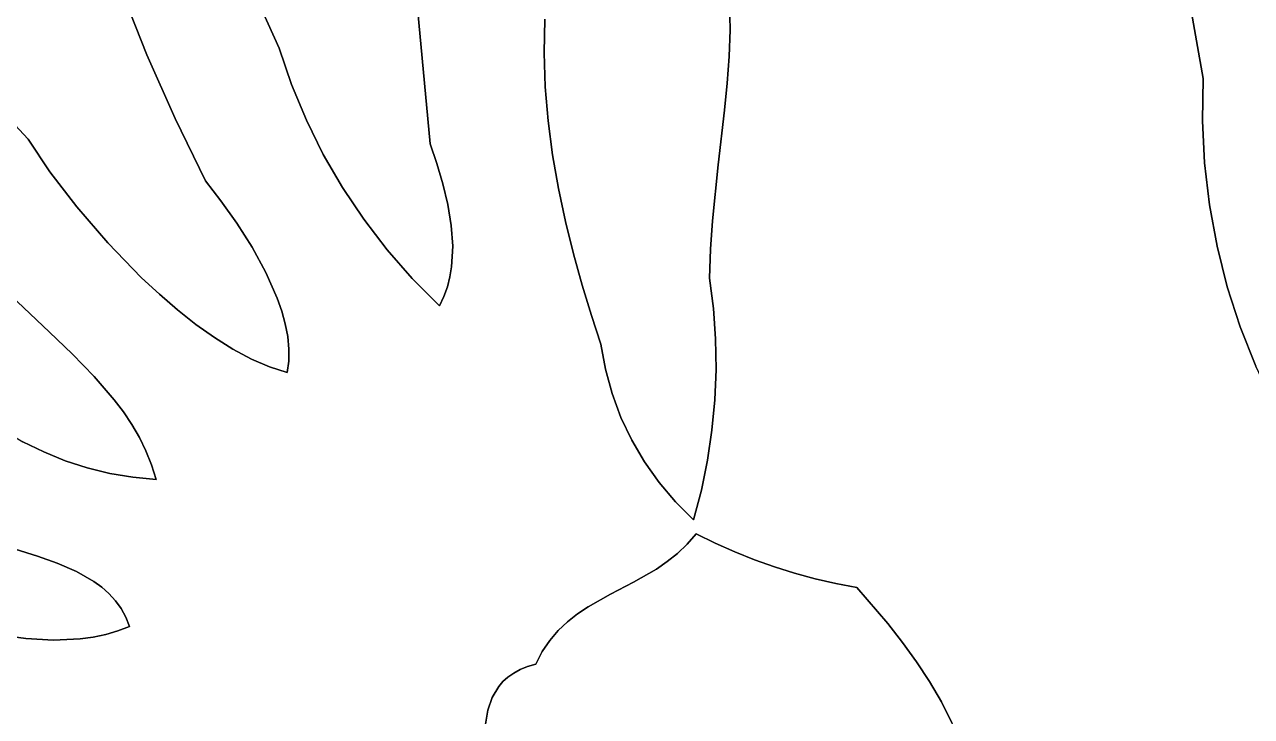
# Model space of a CAD drawing. Header units: inches. Extents: x 37.2 to 70.6, y 17.4 to 61.6.
# Drawn here: x 54.534 to 57.513, y 40.584 to 42.264 of the extents above; entities that cross this region are included whole.
import ezdxf

# ---------------------------------------------------------------- set-up
doc = ezdxf.new("R2010")
doc.units = ezdxf.units.IN
doc.layers.add('SURFACES_FOR_SKETCHUP', color=7, linetype='Continuous')

msp = doc.modelspace()

# ---------------------------------------------------------------- linework, layer by layer
at = {"layer": 'SURFACES_FOR_SKETCHUP'}
for points, invisible_edges in [([(57.3952, 42.1328), (57.2634, 42.8857), (56.241, 42.3803)], 10), ([(57.3952, 42.1328), (58.905, 42.7499), (57.2634, 42.8857)], 3), ([(58.905, 42.7499), (57.3952, 42.1328), (58.9656, 41.7636)], 11), ([(54.3537, 42.1956), (54.712, 42.5071), (54.2644, 42.3045)], 3), ([(54.712, 42.5071), (54.3537, 42.1956), (54.7686, 42.3478)], 3), ([(54.8311, 42.1908), (55.0715, 42.3939), (54.7686, 42.3478)], 3), ([(55.0715, 42.3939), (54.8311, 42.1908), (55.1101, 42.2997)], 3), ([(56.241, 42.3803), (56.2459, 42.3158), (57.3952, 42.1328)], 10), ([(54.4463, 42.0893), (54.7686, 42.3478), (54.3537, 42.1956)], 3), ([(54.7686, 42.3478), (54.4463, 42.0893), (54.8311, 42.1908)], 3), ([(55.1522, 42.2067), (55.483, 42.3557), (55.1101, 42.2997)], 3), ([(55.1823, 42.1182), (55.483, 42.3557), (55.1522, 42.2067)], 3), ([(55.2181, 42.0322), (55.483, 42.3557), (55.1823, 42.1182)], 3), ([(55.2181, 42.0322), (55.5185, 41.9748), (55.483, 42.3557)], 9), ([(55.483, 42.3557), (55.5185, 41.9748), (55.7954, 42.1955)], 10), ([(55.7954, 42.1955), (55.7974, 42.2771), (55.483, 42.3557)], 10), ([(56.2459, 42.3158), (55.7974, 42.2771), (56.2468, 42.2513)], 3), ([(56.2459, 42.3158), (56.2468, 42.2513), (57.3952, 42.1328)], 10), ([(55.1101, 42.2997), (54.8311, 42.1908), (55.1522, 42.2067)], 3), ([(55.7954, 42.1955), (56.2468, 42.2513), (55.7974, 42.2771)], 3), ([(56.2468, 42.2513), (55.7954, 42.1955), (56.2446, 42.1865)], 3), ([(56.2468, 42.2513), (56.2446, 42.1865), (57.3952, 42.1328)], 10), ([(54.5423, 41.9857), (54.8311, 42.1908), (54.4463, 42.0893)], 3), ([(54.8311, 42.1908), (54.5423, 41.9857), (54.8994, 42.0363)], 3), ([(54.8994, 42.0363), (55.1522, 42.2067), (54.8311, 42.1908)], 3), ([(55.1522, 42.2067), (54.8994, 42.0363), (55.1823, 42.1182)], 3), ([(55.7954, 42.1955), (55.5185, 41.9748), (55.7981, 42.1131)], 3), ([(55.7981, 42.1131), (56.2399, 42.1214), (55.7954, 42.1955)], 3), ([(56.2446, 42.1865), (55.7954, 42.1955), (56.2399, 42.1214)], 3), ([(56.2446, 42.1865), (56.2399, 42.1214), (57.3952, 42.1328)], 10), ([(57.3938, 42.0301), (57.3952, 42.1328), (56.2399, 42.1214)], 10), ([(57.3952, 42.1328), (57.3938, 42.0301), (58.4051, 41.3355)], 10), ([(58.4051, 41.3355), (58.9656, 41.7636), (57.3952, 42.1328)], 10), ([(54.8994, 42.0363), (54.9734, 41.8843), (55.1823, 42.1182)], 10), ([(55.2181, 42.0322), (55.1823, 42.1182), (54.9734, 41.8843)], 10), ([(55.7981, 42.1131), (55.5185, 41.9748), (55.8052, 42.0303)], 3), ([(56.2399, 42.1214), (55.7981, 42.1131), (56.2334, 42.0559)], 3), ([(55.8052, 42.0303), (56.2334, 42.0559), (55.7981, 42.1131)], 3), ([(56.2399, 42.1214), (56.2334, 42.0559), (57.3938, 42.0301)], 10), ([(54.4463, 42.0893), (54.3002, 41.8025), (54.5423, 41.9857)], 3), ([(54.5955, 41.9064), (54.8994, 42.0363), (54.5423, 41.9857)], 3), ([(54.6608, 41.8211), (54.8994, 42.0363), (54.5955, 41.9064)], 3), ([(54.8994, 42.0363), (54.6608, 41.8211), (54.9734, 41.8843)], 3), ([(55.816, 41.9477), (56.2334, 42.0559), (55.8052, 42.0303)], 3), ([(56.2334, 42.0559), (55.816, 41.9477), (56.2179, 41.9231)], 3), ([(56.2334, 42.0559), (56.2179, 41.9231), (57.3991, 41.9279)], 10), ([(57.3991, 41.9279), (57.3938, 42.0301), (56.2334, 42.0559)], 10), ([(55.0107, 41.8362), (55.2181, 42.0322), (54.9734, 41.8843)], 3), ([(55.2181, 42.0322), (55.0107, 41.8362), (55.2593, 41.9488)], 3), ([(55.2181, 42.0322), (55.2593, 41.9488), (55.5185, 41.9748)], 10), ([(55.5347, 41.9268), (55.8052, 42.0303), (55.5185, 41.9748)], 3), ([(55.8052, 42.0303), (55.5347, 41.9268), (55.816, 41.9477)], 3), ([(57.3938, 42.0301), (57.3991, 41.9279), (58.4051, 41.3355)], 10), ([(54.5423, 41.9857), (54.3002, 41.8025), (54.5955, 41.9064)], 3), ([(55.3058, 41.8684), (55.5185, 41.9748), (55.2593, 41.9488)], 3), ([(55.5347, 41.9268), (55.5185, 41.9748), (55.3058, 41.8684)], 10), ([(55.0491, 41.7821), (55.2593, 41.9488), (55.0107, 41.8362)], 3), ([(55.2593, 41.9488), (55.0491, 41.7821), (55.3058, 41.8684)], 3), ([(55.5495, 41.8773), (55.816, 41.9477), (55.5347, 41.9268)], 3), ([(55.5617, 41.8269), (55.816, 41.9477), (55.5495, 41.8773)], 3), ([(55.816, 41.9477), (55.5617, 41.8269), (55.8302, 41.8659)], 3), ([(55.8302, 41.8659), (56.2179, 41.9231), (55.816, 41.9477)], 3), ([(55.3058, 41.8684), (55.3574, 41.7911), (55.5347, 41.9268)], 10), ([(55.5347, 41.9268), (55.3574, 41.7911), (55.5495, 41.8773)], 3), ([(56.2179, 41.9231), (55.8302, 41.8659), (56.204, 41.7874)], 3), ([(56.2179, 41.9231), (56.204, 41.7874), (57.4109, 41.8265)], 10), ([(57.4109, 41.8265), (57.3991, 41.9279), (56.2179, 41.9231)], 10), ([(57.4109, 41.8265), (58.4051, 41.3355), (57.3991, 41.9279)], 3), ([(54.3909, 41.7107), (54.5955, 41.9064), (54.3002, 41.8025)], 3), ([(54.5955, 41.9064), (54.3909, 41.7107), (54.6608, 41.8211)], 3), ([(54.7359, 41.734), (54.9734, 41.8843), (54.6608, 41.8211)], 3), ([(54.8182, 41.6493), (54.9734, 41.8843), (54.7359, 41.734)], 3), ([(54.9734, 41.8843), (54.8182, 41.6493), (55.0107, 41.8362)], 3), ([(55.0863, 41.7235), (55.3058, 41.8684), (55.0491, 41.7821)], 3), ([(55.1199, 41.6621), (55.3058, 41.8684), (55.0863, 41.7235)], 3), ([(55.3058, 41.8684), (55.1199, 41.6621), (55.3574, 41.7911)], 3), ([(55.5495, 41.8773), (55.3574, 41.7911), (55.5617, 41.8269)], 3), ([(55.5701, 41.7762), (55.8302, 41.8659), (55.5617, 41.8269)], 3), ([(55.8302, 41.8659), (55.5701, 41.7762), (55.8471, 41.7855)], 3), ([(55.8471, 41.7855), (56.204, 41.7874), (55.8302, 41.8659)], 3), ([(55.0107, 41.8362), (54.8182, 41.6493), (55.0491, 41.7821)], 3), ([(55.414, 41.7173), (55.5617, 41.8269), (55.3574, 41.7911)], 3), ([(55.5617, 41.8269), (55.414, 41.7173), (55.5701, 41.7762)], 3), ([(56.204, 41.7874), (56.1994, 41.7182), (57.4109, 41.8265)], 10), ([(56.1994, 41.7182), (56.2065, 41.5744), (57.4109, 41.8265)], 11), ([(57.4294, 41.7261), (57.4109, 41.8265), (56.2065, 41.5744)], 10), ([(57.4294, 41.7261), (58.4051, 41.3355), (57.4109, 41.8265)], 3), ([(54.4841, 41.6211), (54.6608, 41.8211), (54.3909, 41.7107)], 3), ([(54.6608, 41.8211), (54.4841, 41.6211), (54.7359, 41.734)], 3), ([(54.8614, 41.6092), (55.0491, 41.7821), (54.8182, 41.6493)], 3), ([(55.0491, 41.7821), (54.8614, 41.6092), (55.0863, 41.7235)], 3), ([(55.1476, 41.5994), (55.3574, 41.7911), (55.1199, 41.6621)], 3), ([(55.3574, 41.7911), (55.1476, 41.5994), (55.414, 41.7173)], 3), ([(55.5701, 41.7762), (55.414, 41.7173), (55.5736, 41.7257)], 3), ([(55.5736, 41.7257), (55.8471, 41.7855), (55.5701, 41.7762)], 3), ([(55.8471, 41.7855), (55.5736, 41.7257), (55.8665, 41.7069)], 3), ([(55.8665, 41.7069), (56.204, 41.7874), (55.8471, 41.7855)], 3), ([(56.204, 41.7874), (55.8665, 41.7069), (56.1994, 41.7182)], 3), ([(54.5945, 41.5167), (54.7359, 41.734), (54.4841, 41.6211)], 3), ([(54.7359, 41.734), (54.5945, 41.5167), (54.8182, 41.6493)], 3), ([(54.9054, 41.5713), (55.0863, 41.7235), (54.8614, 41.6092)], 3), ([(54.9501, 41.536), (55.0863, 41.7235), (54.9054, 41.5713)], 3), ([(55.0863, 41.7235), (54.9501, 41.536), (55.1199, 41.6621)], 3), ([(55.1585, 41.568), (55.414, 41.7173), (55.1476, 41.5994)], 3), ([(55.167, 41.5369), (55.414, 41.7173), (55.1585, 41.568)], 3), ([(55.414, 41.7173), (55.167, 41.5369), (55.4754, 41.6472)], 3), ([(55.4754, 41.6472), (55.5736, 41.7257), (55.414, 41.7173)], 3), ([(55.5736, 41.7257), (55.4754, 41.6472), (55.5708, 41.6759)], 3), ([(55.8665, 41.7069), (55.5666, 41.6515), (55.8876, 41.6308)], 3), ([(55.5666, 41.6515), (55.8665, 41.7069), (55.5708, 41.6759)], 3), ([(55.5708, 41.6759), (55.8665, 41.7069), (55.5736, 41.7257)], 3), ([(55.8876, 41.6308), (56.1994, 41.7182), (55.8665, 41.7069)], 3), ([(56.1994, 41.7182), (55.8876, 41.6308), (56.1973, 41.6481)], 3), ([(56.1994, 41.7182), (56.1973, 41.6481), (56.2065, 41.5744)], 8), ([(56.2065, 41.5744), (56.2117, 41.5005), (57.4294, 41.7261)], 10), ([(57.4542, 41.6272), (57.4294, 41.7261), (56.2117, 41.5005)], 10), ([(57.4542, 41.6272), (58.4051, 41.3355), (57.4294, 41.7261)], 3), ([(55.5708, 41.6759), (55.4754, 41.6472), (55.5666, 41.6515)], 3), ([(54.6499, 41.464), (54.8182, 41.6493), (54.5945, 41.5167)], 3), ([(54.8182, 41.6493), (54.6499, 41.464), (54.8614, 41.6092)], 3), ([(54.995, 41.504), (55.1199, 41.6621), (54.9501, 41.536)], 3), ([(55.1199, 41.6621), (54.995, 41.504), (55.1476, 41.5994)], 3), ([(55.1729, 41.5062), (55.4754, 41.6472), (55.167, 41.5369)], 3), ([(55.1758, 41.4761), (55.4754, 41.6472), (55.1729, 41.5062)], 3), ([(55.4754, 41.6472), (55.1758, 41.4761), (55.5415, 41.5811)], 3), ([(55.5605, 41.6275), (55.5666, 41.6515), (55.4754, 41.6472)], 10), ([(55.5415, 41.5811), (55.5522, 41.604), (55.4754, 41.6472)], 2), ([(55.5522, 41.604), (55.5605, 41.6275), (55.4754, 41.6472)], 10), ([(55.5605, 41.6275), (55.8876, 41.6308), (55.5666, 41.6515)], 3), ([(55.9101, 41.5576), (56.1973, 41.6481), (55.8876, 41.6308)], 3), ([(56.1973, 41.6481), (55.9101, 41.5576), (56.2065, 41.5744)], 3), ([(54.4841, 41.6211), (54.3455, 41.356), (54.5945, 41.5167)], 3), ([(55.5522, 41.604), (55.8876, 41.6308), (55.5605, 41.6275)], 3), ([(55.8876, 41.6308), (55.5522, 41.604), (55.9101, 41.5576)], 3), ([(56.2117, 41.5005), (56.2128, 41.4266), (57.4542, 41.6272)], 10), ([(56.5545, 40.897), (57.4542, 41.6272), (56.2128, 41.4266)], 11), ([(57.4542, 41.6272), (56.5545, 40.897), (57.4855, 41.5299)], 3), ([(57.4542, 41.6272), (57.4855, 41.5299), (58.4051, 41.3355)], 10), ([(54.7029, 41.4097), (54.8614, 41.6092), (54.6499, 41.464)], 3), ([(54.8614, 41.6092), (54.7029, 41.4097), (54.9054, 41.5713)], 3), ([(54.995, 41.504), (55.04, 41.4758), (55.1476, 41.5994)], 10), ([(55.1585, 41.568), (55.1476, 41.5994), (55.04, 41.4758)], 10), ([(55.5415, 41.5811), (55.9101, 41.5576), (55.5522, 41.604)], 3), ([(54.7517, 41.3529), (54.9054, 41.5713), (54.7029, 41.4097)], 3), ([(54.9054, 41.5713), (54.7517, 41.3529), (54.9501, 41.536)], 3), ([(55.167, 41.5369), (55.1585, 41.568), (55.04, 41.4758)], 10), ([(55.1717, 41.4188), (55.5415, 41.5811), (55.1755, 41.4469)], 3), ([(55.5415, 41.5811), (55.1717, 41.4188), (55.8295, 40.7924)], 11), ([(55.1755, 41.4469), (55.5415, 41.5811), (55.1758, 41.4761)], 3), ([(55.9444, 41.427), (55.9335, 41.488), (55.5415, 41.5811)], 10), ([(55.8295, 40.7924), (55.8521, 40.8136), (55.5415, 41.5811)], 10), ([(55.8521, 40.8136), (55.9818, 41.3101), (55.5415, 41.5811)], 11), ([(55.9101, 41.5576), (55.5415, 41.5811), (55.9335, 41.488)], 3), ([(55.9444, 41.427), (55.5415, 41.5811), (55.9606, 41.3677)], 3), ([(55.9606, 41.3677), (55.5415, 41.5811), (55.9818, 41.3101)], 3), ([(55.9335, 41.488), (56.2065, 41.5744), (55.9101, 41.5576)], 3), ([(56.2065, 41.5744), (55.9335, 41.488), (56.2117, 41.5005)], 3), ([(54.7738, 41.3233), (54.9501, 41.536), (54.7517, 41.3529)], 3), ([(54.9501, 41.536), (54.7738, 41.3233), (54.995, 41.504)], 3), ([(55.04, 41.4758), (55.0846, 41.4518), (55.167, 41.5369)], 10), ([(55.1729, 41.5062), (55.167, 41.5369), (55.0846, 41.4518)], 10), ([(57.4855, 41.5299), (56.5545, 40.897), (57.5231, 41.4347)], 3), ([(57.4855, 41.5299), (57.5231, 41.4347), (58.4051, 41.3355)], 10), ([(54.4344, 41.3117), (54.5945, 41.5167), (54.3455, 41.356)], 3), ([(54.4812, 41.2795), (54.5945, 41.5167), (54.4344, 41.3117)], 3), ([(54.5945, 41.5167), (54.4812, 41.2795), (54.6499, 41.464)], 3), ([(54.7942, 41.2928), (54.995, 41.504), (54.7738, 41.3233)], 3), ([(54.995, 41.504), (54.7942, 41.2928), (55.04, 41.4758)], 3), ([(55.1729, 41.5062), (55.0846, 41.4518), (55.1758, 41.4761)], 3), ([(55.9335, 41.488), (55.9444, 41.427), (56.2117, 41.5005)], 10), ([(56.2128, 41.4266), (56.2117, 41.5005), (55.9444, 41.427)], 10), ([(54.8126, 41.2612), (55.04, 41.4758), (54.7942, 41.2928)], 3), ([(54.8287, 41.2285), (55.04, 41.4758), (54.8126, 41.2612)], 3), ([(55.04, 41.4758), (54.8287, 41.2285), (55.0846, 41.4518)], 3), ([(55.1286, 41.4326), (55.1758, 41.4761), (55.0846, 41.4518)], 3), ([(55.1755, 41.4469), (55.1758, 41.4761), (55.1286, 41.4326)], 10), ([(54.5299, 41.251), (54.6499, 41.464), (54.4812, 41.2795)], 3), ([(54.6499, 41.464), (54.5299, 41.251), (54.7029, 41.4097)], 3), ([(54.8423, 41.1945), (55.0846, 41.4518), (54.8287, 41.2285)], 3), ([(55.0846, 41.4518), (54.8423, 41.1945), (55.1286, 41.4326)], 3), ([(55.1286, 41.4326), (55.1717, 41.4188), (55.1755, 41.4469)], 8), ([(54.5805, 41.2261), (54.7029, 41.4097), (54.5299, 41.251)], 3), ([(54.6327, 41.2049), (54.7029, 41.4097), (54.5805, 41.2261)], 3), ([(54.7029, 41.4097), (54.6327, 41.2049), (54.7517, 41.3529)], 3), ([(54.8532, 41.159), (55.1286, 41.4326), (54.8423, 41.1945)], 3), ([(55.1717, 41.4188), (55.1286, 41.4326), (54.8532, 41.159)], 10), ([(55.1717, 41.4188), (54.8532, 41.159), (55.6852, 40.6564)], 11), ([(55.8295, 40.7924), (55.1717, 41.4188), (55.8089, 40.7685)], 3), ([(55.7076, 40.6793), (55.7215, 40.689), (55.1717, 41.4188)], 10), ([(55.8089, 40.7685), (55.1717, 41.4188), (55.7215, 40.689)], 11), ([(55.6852, 40.6564), (55.6955, 40.6684), (55.1717, 41.4188)], 10), ([(55.6955, 40.6684), (55.7076, 40.6793), (55.1717, 41.4188)], 10), ([(55.9444, 41.427), (55.9606, 41.3677), (56.2128, 41.4266)], 10), ([(56.2128, 41.4266), (55.9606, 41.3677), (56.2099, 41.3527)], 3), ([(56.2099, 41.3527), (56.5545, 40.897), (56.2128, 41.4266)], 3), ([(56.6296, 40.8094), (57.5231, 41.4347), (56.5545, 40.897)], 3), ([(57.5231, 41.4347), (56.6296, 40.8094), (57.5669, 41.3419)], 3), ([(54.6862, 41.1875), (54.7517, 41.3529), (54.6327, 41.2049)], 3), ([(54.7517, 41.3529), (54.6862, 41.1875), (54.7738, 41.3233)], 3), ([(55.9818, 41.3101), (56.2099, 41.3527), (55.9606, 41.3677)], 3), ([(56.008, 41.2548), (56.2099, 41.3527), (55.9818, 41.3101)], 3), ([(56.2099, 41.3527), (56.008, 41.2548), (56.203, 41.2791)], 3), ([(56.203, 41.2791), (56.5037, 40.9065), (56.2099, 41.3527)], 3), ([(56.5545, 40.897), (56.2099, 41.3527), (56.5037, 40.9065)], 3), ([(54.7738, 41.3233), (54.6862, 41.1875), (54.7942, 41.2928)], 3), ([(56.6655, 40.7636), (57.5669, 41.3419), (56.6296, 40.8094)], 3), ([(56.6996, 40.7166), (57.5669, 41.3419), (56.6655, 40.7636)], 3), ([(56.7313, 40.6683), (57.5669, 41.3419), (56.6996, 40.7166)], 3), ([(56.7601, 40.6189), (57.5669, 41.3419), (56.7313, 40.6683)], 3), ([(56.7601, 40.6189), (56.7855, 40.5685), (57.5669, 41.3419)], 10), ([(57.9181, 40.9646), (57.5669, 41.3419), (56.7855, 40.5685)], 10), ([(54.741, 41.174), (54.7942, 41.2928), (54.6862, 41.1875)], 3), ([(54.7942, 41.2928), (54.741, 41.174), (54.8126, 41.2612)], 3), ([(55.8765, 40.8325), (55.9818, 41.3101), (55.8521, 40.8136)], 3), ([(56.008, 41.2548), (55.9818, 41.3101), (55.8765, 40.8325)], 10), ([(54.8287, 41.2285), (54.8126, 41.2612), (54.741, 41.174)], 10), ([(56.0389, 41.2019), (56.203, 41.2791), (56.008, 41.2548)], 3), ([(56.203, 41.2791), (56.0389, 41.2019), (56.1921, 41.206)], 3), ([(56.203, 41.2791), (56.1921, 41.206), (56.4037, 40.9316)], 10), ([(56.4037, 40.9316), (56.4534, 40.9181), (56.203, 41.2791)], 10), ([(56.5037, 40.9065), (56.203, 41.2791), (56.4534, 40.9181)], 3), ([(54.5299, 41.251), (54.4688, 41.0026), (54.5805, 41.2261)], 3), ([(55.8765, 40.8325), (55.9022, 40.8497), (56.008, 41.2548)], 10), ([(56.0389, 41.2019), (56.008, 41.2548), (55.9022, 40.8497)], 10), ([(54.5651, 40.9728), (54.5805, 41.2261), (54.4688, 41.0026)], 3), ([(54.5805, 41.2261), (54.5651, 40.9728), (54.6327, 41.2049)], 3), ([(54.6327, 41.2049), (54.5651, 40.9728), (54.6862, 41.1875)], 3), ([(54.741, 41.174), (54.7967, 41.1645), (54.8287, 41.2285)], 10), ([(54.8423, 41.1945), (54.8287, 41.2285), (54.7967, 41.1645)], 10), ([(55.9022, 40.8497), (55.9567, 40.8805), (56.0389, 41.2019)], 10), ([(55.9567, 40.8805), (56.0128, 40.9098), (56.0389, 41.2019)], 10), ([(56.0744, 41.1519), (56.0389, 41.2019), (56.0128, 40.9098)], 10), ([(56.0744, 41.1519), (56.1921, 41.206), (56.0389, 41.2019)], 3), ([(56.1773, 41.1334), (56.1921, 41.206), (56.0744, 41.1519)], 10), ([(56.1773, 41.1334), (56.306, 40.9643), (56.1921, 41.206)], 3), ([(56.3545, 40.947), (56.4037, 40.9316), (56.1921, 41.206)], 10), ([(56.3545, 40.947), (56.1921, 41.206), (56.306, 40.9643)], 3), ([(54.6134, 40.9557), (54.6862, 41.1875), (54.5651, 40.9728)], 3), ([(54.6862, 41.1875), (54.6134, 40.9557), (54.741, 41.174)], 3), ([(54.6597, 40.9357), (54.741, 41.174), (54.6134, 40.9557)], 3), ([(54.741, 41.174), (54.6597, 40.9357), (54.7967, 41.1645)], 3), ([(54.8532, 41.159), (54.8423, 41.1945), (54.7967, 41.1645)], 2), ([(54.702, 40.9115), (54.7967, 41.1645), (54.6597, 40.9357)], 3), ([(54.7212, 40.8975), (54.7967, 41.1645), (54.702, 40.9115)], 3), ([(54.7967, 41.1645), (54.7212, 40.8975), (54.8532, 41.159)], 3), ([(54.7387, 40.8819), (54.8532, 41.159), (54.7212, 40.8975)], 3), ([(54.7545, 40.8648), (54.8532, 41.159), (54.7387, 40.8819)], 3), ([(54.7682, 40.8458), (54.8532, 41.159), (54.7545, 40.8648)], 3), ([(54.7796, 40.8249), (54.8532, 41.159), (54.7682, 40.8458)], 3), ([(54.7885, 40.8019), (54.8532, 41.159), (54.7796, 40.8249)], 3), ([(54.8532, 41.159), (54.7885, 40.8019), (55.6852, 40.6564)], 11), ([(56.0128, 40.9098), (56.0679, 40.9416), (56.0744, 41.1519)], 10), ([(56.1143, 41.1051), (56.0744, 41.1519), (56.0679, 40.9416)], 10), ([(56.1143, 41.1051), (56.1773, 41.1334), (56.0744, 41.1519)], 3), ([(56.1584, 41.0616), (56.1773, 41.1334), (56.1143, 41.1051)], 2), ([(56.1584, 41.0616), (56.2111, 41.0046), (56.1773, 41.1334)], 3), ([(56.2111, 41.0046), (56.2582, 40.9835), (56.1773, 41.1334)], 10), ([(56.306, 40.9643), (56.1773, 41.1334), (56.2582, 40.9835)], 3), ([(56.0679, 40.9416), (56.0943, 40.9596), (56.1143, 41.1051)], 10), ([(56.0943, 40.9596), (56.1195, 40.9795), (56.1143, 41.1051)], 10), ([(56.1195, 40.9795), (56.1431, 41.002), (56.1143, 41.1051)], 10), ([(56.1584, 41.0616), (56.1143, 41.1051), (56.1431, 41.002)], 10), ([(56.1649, 41.0275), (56.1584, 41.0616), (56.1431, 41.002)], 3), ([(56.1649, 41.0275), (56.2111, 41.0046), (56.1584, 41.0616)], 10), ([(56.2111, 41.0046), (56.1649, 41.0275), (56.1431, 41.002)], 8), ([(54.4688, 41.0026), (54.4707, 40.7819), (54.5651, 40.9728)], 3), ([(56.2111, 41.0046), (56.1431, 41.002), (56.1195, 40.9795)], 9), ([(56.2111, 41.0046), (56.1195, 40.9795), (56.2582, 40.9835)], 3), ([(54.5374, 40.7729), (54.5651, 40.9728), (54.4707, 40.7819)], 3), ([(54.5651, 40.9728), (54.5374, 40.7729), (54.6134, 40.9557)], 3), ([(56.0679, 40.9416), (56.306, 40.9643), (56.0943, 40.9596)], 3), ([(56.306, 40.9643), (56.0679, 40.9416), (56.3545, 40.947)], 3), ([(56.2582, 40.9835), (56.0943, 40.9596), (56.306, 40.9643)], 3), ([(56.0943, 40.9596), (56.2582, 40.9835), (56.1195, 40.9795)], 3), ([(56.7855, 40.5685), (56.807, 40.5171), (57.9181, 40.9646)], 10), ([(56.807, 40.5171), (56.8239, 40.4648), (57.9181, 40.9646)], 10), ([(56.8239, 40.4648), (56.8358, 40.4116), (57.9181, 40.9646)], 10), ([(56.8358, 40.4116), (56.8421, 40.3576), (57.9181, 40.9646)], 10), ([(56.8423, 40.3029), (56.8359, 40.2476), (57.9181, 40.9646)], 10), ([(57.9221, 39.3565), (57.9181, 40.9646), (56.8359, 40.2476)], 11), ([(56.8421, 40.3576), (56.8423, 40.3029), (57.9181, 40.9646)], 10), ([(54.6039, 40.7693), (54.6134, 40.9557), (54.5374, 40.7729)], 3), ([(54.6134, 40.9557), (54.6039, 40.7693), (54.6597, 40.9357)], 3), ([(54.669, 40.7722), (54.6597, 40.9357), (54.6039, 40.7693)], 3), ([(54.6597, 40.9357), (54.669, 40.7722), (54.702, 40.9115)], 3), ([(55.7752, 40.7105), (56.4037, 40.9316), (55.9567, 40.8805)], 11), ([(55.7752, 40.7105), (56.6996, 40.7166), (56.4037, 40.9316)], 11), ([(55.9567, 40.8805), (56.4037, 40.9316), (56.0128, 40.9098)], 3), ([(56.3545, 40.947), (56.0128, 40.9098), (56.4037, 40.9316)], 3), ([(56.0128, 40.9098), (56.3545, 40.947), (56.0679, 40.9416)], 3), ([(56.4037, 40.9316), (56.6655, 40.7636), (56.4534, 40.9181)], 3), ([(56.6655, 40.7636), (56.4037, 40.9316), (56.6996, 40.7166)], 3), ([(54.702, 40.9115), (54.669, 40.7722), (54.7212, 40.8975)], 3), ([(56.6296, 40.8094), (56.5037, 40.9065), (56.4534, 40.9181)], 9), ([(56.6296, 40.8094), (56.4534, 40.9181), (56.6655, 40.7636)], 3), ([(56.6296, 40.8094), (56.5545, 40.897), (56.5037, 40.9065)], 8), ([(54.7004, 40.7765), (54.7212, 40.8975), (54.669, 40.7722)], 3), ([(54.7212, 40.8975), (54.7004, 40.7765), (54.7387, 40.8819)], 3), ([(54.731, 40.7827), (54.7387, 40.8819), (54.7004, 40.7765)], 3), ([(54.7387, 40.8819), (54.731, 40.7827), (54.7545, 40.8648)], 3), ([(55.9567, 40.8805), (55.9022, 40.8497), (55.7752, 40.7105)], 10), ([(54.7682, 40.8458), (54.7545, 40.8648), (54.731, 40.7827)], 10), ([(54.731, 40.7827), (54.7604, 40.7912), (54.7682, 40.8458)], 10), ([(54.7796, 40.8249), (54.7682, 40.8458), (54.7604, 40.7912)], 10), ([(55.9022, 40.8497), (55.8765, 40.8325), (55.7752, 40.7105)], 10), ([(54.7885, 40.8019), (54.7796, 40.8249), (54.7604, 40.7912)], 2), ([(55.8521, 40.8136), (55.7752, 40.7105), (55.8765, 40.8325)], 3), ([(55.8521, 40.8136), (55.8295, 40.7924), (55.7752, 40.7105)], 10), ([(54.4707, 40.7819), (54.5111, 40.5042), (54.5374, 40.7729)], 3), ([(54.731, 40.7827), (54.6966, 40.4644), (54.7604, 40.7912)], 3), ([(54.7355, 40.4445), (54.7604, 40.7912), (54.6966, 40.4644)], 3), ([(54.7004, 40.7765), (54.6966, 40.4644), (54.731, 40.7827)], 3), ([(54.7604, 40.7912), (54.7355, 40.4445), (54.7885, 40.8019)], 3), ([(54.7529, 40.4326), (54.7885, 40.8019), (54.7355, 40.4445)], 3), ([(54.7688, 40.4191), (54.7885, 40.8019), (54.7529, 40.4326)], 3), ([(54.7688, 40.4191), (55.6528, 40.565), (54.7885, 40.8019)], 11), ([(55.6692, 40.6293), (55.6852, 40.6564), (54.7885, 40.8019)], 10), ([(55.6692, 40.6293), (54.7885, 40.8019), (55.6587, 40.5987)], 3), ([(55.6587, 40.5987), (54.7885, 40.8019), (55.6528, 40.565)], 3), ([(55.7752, 40.7105), (55.8295, 40.7924), (55.7907, 40.7413)], 3), ([(55.8089, 40.7685), (55.7907, 40.7413), (55.8295, 40.7924)], 2), ([(54.5591, 40.4985), (54.5374, 40.7729), (54.5111, 40.5042)], 3), ([(54.5374, 40.7729), (54.5591, 40.4985), (54.6039, 40.7693)], 3), ([(54.607, 40.4905), (54.6039, 40.7693), (54.5591, 40.4985)], 3), ([(54.6039, 40.7693), (54.607, 40.4905), (54.669, 40.7722)], 3), ([(54.6532, 40.4794), (54.669, 40.7722), (54.607, 40.4905)], 3), ([(54.669, 40.7722), (54.6532, 40.4794), (54.7004, 40.7765)], 3), ([(54.6966, 40.4644), (54.7004, 40.7765), (54.6532, 40.4794)], 3), ([(55.7373, 40.6975), (55.8089, 40.7685), (55.7215, 40.689)], 3), ([(55.8089, 40.7685), (55.7373, 40.6975), (55.7907, 40.7413)], 3), ([(55.7552, 40.7047), (55.7907, 40.7413), (55.7373, 40.6975)], 3), ([(55.7752, 40.7105), (55.7907, 40.7413), (55.7552, 40.7047)], 2), ([(55.6505, 40.5289), (55.7752, 40.7105), (55.6528, 40.565)], 3), ([(55.6511, 40.4908), (55.7752, 40.7105), (55.6505, 40.5289)], 3), ([(55.6568, 40.4112), (55.7752, 40.7105), (55.6511, 40.4908)], 3), ([(55.6528, 40.565), (55.7752, 40.7105), (55.6587, 40.5987)], 3), ([(55.6626, 40.3307), (55.7752, 40.7105), (55.6568, 40.4112)], 3), ([(55.7552, 40.7047), (55.6587, 40.5987), (55.7752, 40.7105)], 3), ([(55.7552, 40.7047), (55.7373, 40.6975), (55.6587, 40.5987)], 10), ([(55.6692, 40.6293), (55.6587, 40.5987), (55.7373, 40.6975)], 10), ([(55.7752, 40.7105), (55.6626, 40.3307), (56.7313, 40.6683)], 11), ([(55.7373, 40.6975), (55.7215, 40.689), (55.6692, 40.6293)], 10), ([(56.6996, 40.7166), (55.7752, 40.7105), (56.7313, 40.6683)], 3), ([(56.0271, 39.8241), (56.7313, 40.6683), (55.6626, 40.3307)], 11), ([(55.6852, 40.6564), (55.6692, 40.6293), (55.7215, 40.689)], 10), ([(55.7215, 40.689), (55.7076, 40.6793), (55.6852, 40.6564)], 10), ([(55.6955, 40.6684), (55.6852, 40.6564), (55.7076, 40.6793)], 2), ([(56.7313, 40.6683), (56.0271, 39.8241), (56.7601, 40.6189)], 3), ([(56.0271, 39.8241), (56.5643, 39.8581), (56.7601, 40.6189)], 11), ([(56.6188, 39.8965), (56.7601, 40.6189), (56.5643, 39.8581)], 3), ([(56.6687, 39.9409), (56.7601, 40.6189), (56.6188, 39.8965)], 3), ([(56.7601, 40.6189), (56.6687, 39.9409), (56.7855, 40.5685)], 3)]:
    msp.add_3dface(points, dxfattribs=dict(at, invisible_edges=invisible_edges))

doc.saveas('drawing.dxf')
